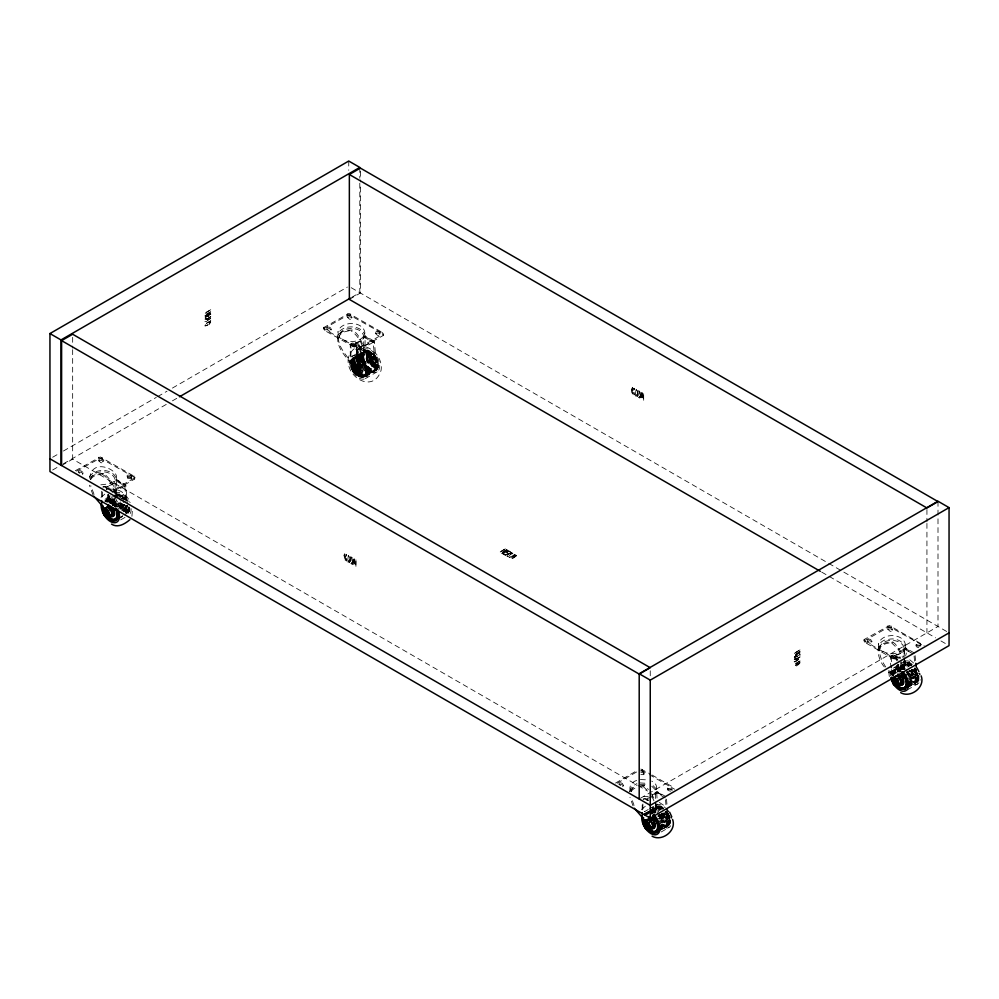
<?xml version="1.0" encoding="UTF-8"?>
<svg xmlns="http://www.w3.org/2000/svg" width="999" height="999" viewBox="0 0 999 999"><rect width="100%" height="100%" fill="white"/><g stroke="black" fill="none" stroke-linecap="round" stroke-linejoin="round"><path stroke-width="0.75" stroke-dasharray="5 3.75" d="M641.37 394.892L641.37 392.907L640.459 398.501L640.259 391.733L640.409 397.802L641.52 392.47L641.37 399.026M352.659 561.85L352.672 563.923L353.521 558.453L353.771 565.247L353.634 559.028L352.51 564.51L352.659 557.954M109.49 498.501C107.88 497.527 110.34 501.211 109.778 497.727L108.017 496.865L107.767 497.689L108.779 497.877L107.767 497.689M358.092 354.97C356.356 354.408 359.228 357.492 358.379 354.208L356.331 353.509L357.093 354.57L356.468 355.594L357.767 355.369L357.417 354.682M898.625 667.057L896.865 665.584C901.647 667.357 896.578 668.831 898.251 666.595M361.8 370.304L360.177 349.338L361.263 347.839L373.314 340.946L374.438 341.97L376.161 362.013A6.006 3.459 60 0 1 373.539 365.035A6.006 3.459 60 0 1 368.918 361.301C363.024 351.161 363.436 337.1 352.347 330.02L347.652 330.194A13.524 7.805 0 0 0 337.962 335.789C335.689 349.675 349.213 358.554 354.558 369.593A6.006 3.459 60 0 0 359.178 373.326A6.006 3.459 60 0 0 361.788 370.304L362.799 369.73L361.139 349.338L373.151 342.295L375.162 362.587A6.006 3.459 60 0 1 372.54 365.609A6.006 3.459 60 0 1 367.919 361.875L363.673 354.083L363.711 336.114C361.7 327.485 349.263 327.048 342.694 330.532C329.645 342.083 351.198 358.741 355.557 369.018A6.006 3.459 60 0 0 360.177 372.752A6.006 3.459 60 0 0 362.799 369.73M355.294 372.028L353.521 370.429L353.109 368.194L353.896 367.307L355.669 367.969L356.056 366.608M128.471 513.236L129.92 508.179M366.308 375.037C358.291 383.516 345.804 364.485 353.271 357.617L364.935 350.886C373.276 348.976 379.57 359.977 378.284 367.382M350.949 362.212L369.942 351.111M378.509 365.946L359.528 376.91M659.889 828.858L670.254 822.864L670.379 819.355L658.716 826.086M670.479 820.966L658.816 827.584M912.349 664.347L911.787 663.948L891.495 675.599L891.732 672.714L909.127 662.674M907.542 687.437L917.906 681.455L918.98 675.824L907.317 682.554M116.483 494.817L116.483 480.094C114.922 468.231 94.805 467.457 89.435 476.973M657.017 798.064L656.505 789.173L652.459 784.964M360.689 364.011C358.404 361.413 360.452 366.408 359.815 364.223M344.156 555.681L344.83 553.933L345.179 559.765L343.993 555.506L344.618 553.359L345.342 553.721L345.342 560.377L343.981 556.231M108.779 498.014L107.867 499.125L109.166 498.888L108.816 498.201M356.368 354.17L357.38 354.345L356.418 354.857M353.196 367.607L352.172 369.081A2.123 1.224 60 0 1 354.208 369.006A2.123 1.224 60 0 1 354.995 371.953C349.363 370.741 358.017 374.338 355.082 369.53C353.334 366.183 350.574 370.055 353.309 371.803M356.431 369.393L356.531 371.066L355.182 370.254M355.332 369.393L357.055 370.766L356.868 369.143M357.068 369.018C356.893 374.213 356.281 370.517 355.731 367.657C359.203 376.76 358.329 362.987 352.822 367.832M357.642 365.147L358.191 370.342M358.329 369.393L357.592 370.055L356.181 368.344A2.26 1.299 60 0 1 356.618 366.046C365.047 370.567 352.397 372.14 357.155 365.334M355.057 366.533L357.58 365.484A2.26 1.299 60 0 1 359.94 367.532A2.26 1.299 60 0 1 359.016 369.555C353.072 359.64 367.095 369.942 356.456 371.753M354.245 368.381L355.419 366.333L358.591 369.093L358.204 370.641L356.543 371.603L355.357 371.503L355.394 370.392M356.006 370.741C353.646 372.49 353.883 363.886 354.071 369.343M355.656 372.115L356.88 370.242L354.121 367.482M357.667 370.641L357.305 369.992M358.653 369.93L357.742 369.742M357.679 370.941L358.179 369.493M357.38 369.855L357.605 369.992A2.26 1.299 60 0 0 358.941 369.742L358.966 368.519M355.107 366.608C353.196 369.305 358.691 373.439 359.041 368.993M358.079 366.296L359.415 368.768L358.454 369.33M357.342 369.006L359.178 370.08L359.465 368.743M359.815 368.931L359.415 367.033L357.055 365.484M359.902 368.494L359.677 369.255M359.128 372.902L356.88 374.2L354.021 372.789L351.461 367.457L355.519 363.574L359.128 365.671L360.939 370.329L359.128 372.902L356.693 371.253L356.056 368.344L354.058 367.52M356.793 371.153L356.069 370.192M358.816 369.98L358.641 368.256M358.903 367.482C353.521 362.512 358.454 373.201 355.194 371.928M357.33 370.841L355.956 368.868M358.616 370.504L359.59 369.056M360.377 367.982C361.401 369.855 356.581 370.542 359.74 369.218M358.816 364.772C353.221 373.489 368.057 367.27 357.093 365.359L360.639 364.697M129.907 509.54L124.725 512.475M338.948 337.949L339.335 336.001A12.125 7.005 0 0 1 348.027 330.994L352.347 330.02M363.673 354.083C363.349 344.98 358.554 335.976 351.061 330.769M667.707 812.986L668.106 817.619L667.095 818.193A6.006 3.459 60 0 1 664.485 821.215A6.006 3.459 60 0 1 659.852 817.482L655.619 809.689L655.207 805.269M885.763 667.007C882.192 661.563 878.521 654.795 879.882 648.076A12.125 7.005 0 0 1 888.573 643.069L892.894 642.107L895.341 644.055L901.56 652.372L903.77 657.242M891.495 674.15L910.476 663.186L911.787 663.948M916.308 669.467L916.707 674.088L915.696 674.662A6.006 3.459 60 0 1 913.086 677.684A6.006 3.459 60 0 1 908.453 673.95L904.22 666.158L904.245 648.201C901.822 637.337 878.958 637.674 879.482 650.024M919.043 678.084L907.392 684.765M114.098 498.189L114.311 502.322L115.984 506.805M358.166 366.97L357.093 366.221L357.667 365.197M357.317 365.759L357.417 368.181L359.615 369.83M359.69 363.261L360.439 364.872M359.428 365.184L358.791 364.073L360.139 365.022L359.053 364.111L359.715 363.311L358.916 363.798M352.747 368.281L352.647 369.43M354.495 371.104L353.346 368.406L353.808 367.357M355.357 367.869L354.857 367.532C357.367 364.31 358.004 375.312 358.653 368.981M357.08 370.991L355.681 369.18L355.544 366.358M354.146 367.62L356.443 368.119L355.344 366.783M355.969 366.109L355.519 367.545M357.205 366.183L356.543 367.182M358.142 366.271L357.093 365.771L356.98 366.933L358.728 369.468M357.367 366.084L357.954 364.885M90.347 479.532C92.72 469.105 112.65 469.343 115.11 479.645L115.085 494.493M352.297 369.405L352.597 368.606M354.895 372.015C350.637 371.403 354.021 364.86 356.818 367.757L357.405 368.968M352.784 369.118L353.022 368.356M353.521 368.931L353.696 367.42L355.382 366.446M353.571 369.767C353.758 365.821 355.856 367.644 355.519 370.816L356.693 371.253L355.319 371.141M354.046 368.906L354.707 367.62M357.854 366.196L355.519 366.271L354.358 368.144M357.155 370.954L354.882 368.331L355.269 366.521L356.905 367.245L353.259 364.872M355.319 367.657L356.106 365.934M356.231 367.245L354.82 367.083M356.094 371.328L357.28 370.392L356.318 366.695L358.241 369.842L357.692 369.518M629.457 791.608L631.53 786.737L636.875 783.628M630.881 791.608L632.604 787.687L637.137 785.039M353.421 368.756L353.708 367.869M354.995 367.857L356.168 367.17M903.396 665.983L903.233 669.617L911.051 665.097M358.691 365.184L357.417 366.059L358.666 369.593L357.505 366.658L354.97 367.145L356.156 366.795M365.085 354.233L365.085 336.576C363.723 323.264 336.888 323.676 337.512 337.849M884.34 666.932C877.372 659.115 873.388 640.322 888.498 639.385C898.601 636.813 909.427 645.167 905.618 656.006M126.024 499.95L124.838 486.076L115.06 480.269L114.71 481.768A12.125 7.005 0 0 1 106.019 486.788L102.897 487.025M127.422 503.996L125.749 485.102L116.421 479.408L115.822 480.769A13.249 7.655 0 0 1 106.331 486.251L102.66 487M356.955 351.835C355.956 354.108 359.877 353.309 357.043 351.386C354.707 351.211 357.817 355.232 358.291 353.196C356.88 348.913 356.306 353.209 357.817 352.822M373.314 342.32L363.661 336.738L363.311 338.236A12.125 7.005 0 0 1 354.62 343.256L350.949 343.843L350.949 360.527M373.938 341.034L365.022 335.876L364.423 337.237A13.249 7.655 0 0 1 354.932 342.719L352.085 342.994L350.274 344.605L350.274 361.713M665.247 797.926L655.594 792.344L655.257 793.855A12.125 7.005 0 0 1 652.085 797.04M665.883 796.64L656.967 791.483L656.368 792.844A13.249 7.655 0 0 1 646.865 798.326L643.044 799.138L646.565 798.863A12.125 7.005 0 0 0 649.537 798.164M878.059 649.924L878.496 647.864A13.524 7.805 0 0 1 888.186 642.27L892.894 642.107M912.649 653.696L904.195 648.826L903.858 650.324A12.125 7.005 0 0 1 895.166 655.332L891.508 655.819L891.483 668.056M914.485 653.109L905.569 647.964L904.969 649.325A13.249 7.655 0 0 1 895.466 654.807C887.936 653.583 891.12 663.361 890.821 667.582M356.343 371.066L355.544 368.631L356.768 370.067M131.918 516.308L132.442 509.69M378.346 367.132C371.753 378.446 356.78 357.917 364.935 350.886M670.292 822.751L667.682 826.235M891.67 672.964L892.719 670.641M903.333 666.233L904.719 663.536M352.697 366.508L353.708 365.659L352.734 366.271M129.545 511.388L126.96 512.887M129.683 510.914L125.824 513.036M670.092 823.463L659.715 829.457M918.83 679.457L907.192 686.076M359.053 369.418L359.078 369.368A2.26 1.299 60 0 0 356.993 366.059C356.381 367.22 359.565 370.879 360.851 368.818M351.323 360.164L368.107 350.474M351.498 359.715L367.632 350.399M377.934 368.419L361.838 377.622M655.094 808.591L656.867 806.493L659.577 806.006M669.917 823.913L659.502 830.007M892.032 671.803L908.054 662.462L910.476 663.186M898.838 667.994L898.026 667.195L897.002 667.669L897.239 666.758L897.002 667.669M918.518 680.381L908.103 686.475M360.764 368.793L359.84 366.009M358.629 369.867L358.541 368.768M897.889 665.421L898.401 664.285L897.864 664.772M355.357 371.753L355.02 370.804M354.845 372.053L355.981 371.141M357.779 369.48L356.805 370.666M357.093 370.504L358.092 370.704L358.516 369.68M358.978 367.282L358.591 366.87C360.189 370.567 359.165 369.143 357.642 366.546M358.029 370.741L357.33 367.457L357.792 368.606M359.752 369.742L360.077 367.32L357.954 365.272M108.454 498.239L107.817 498.376M366.221 375.249C368.743 367.657 361.9 355.756 353.271 357.617M655.169 808.441L654.632 813.149L662.449 808.628M131.194 478.783L127.385 478.171L127.285 475.362M127.298 475.362C128.684 474.475 132.68 475.749 131.219 477.597M131.656 477.023L131.219 478.771M375.449 332.405C378.284 328.646 383.266 336.438 377.61 335.414C372.003 330.294 377.759 336.089 380.257 333.491M375.449 333.579L378.084 332.842L380.257 334.677M670.791 791.121C662.399 790.409 672.752 783.316 672.052 790.596M667.382 789.185L670.029 788.448L672.19 790.284M918.78 647.589C912.524 646.965 918.755 640.359 920.791 645.579M915.983 645.654L917.394 644.817L920.254 645.691M357.242 365.896L359.066 365.959L360.402 368.594M360.676 364.747L360.651 364.011M78.222 471.953C78.971 468.344 86.214 473.489 80.981 473.538M83.017 472.727L82.555 474.463M98.789 459.715C101.686 455.981 106.581 463.811 100.924 462.737C95.367 457.592 101.049 463.411 103.584 460.839M98.789 460.889L101.448 460.177L103.584 462.013M106.456 489.685C104.358 484.54 114.423 487.887 110.177 490.834M106.269 488.973L108.928 488.261L111.076 490.097M111.076 488.923L108.404 489.635M75.287 470.729L100.3 456.955L134.84 476.623L134.578 477.909L111.139 491.433M135.027 477.335L134.578 479.083L112.437 491.858M323.426 327.772L348.901 313.424L383.441 333.104L383.179 335.552L358.154 349.338L324.4 330.332L323.426 327.772L324.4 329.158L358.154 348.164L383.628 333.816M323.426 328.946L348.901 314.598L382.654 333.604L383.628 334.99M326.81 328.072C329.707 324.325 334.603 332.155 328.946 331.081C323.389 325.949 329.071 331.755 331.618 329.195M326.81 329.245L329.47 328.534L331.618 330.369M347.39 316.183C350.287 312.45 355.182 320.279 349.525 319.205C343.968 314.061 349.65 319.88 352.185 317.307M347.39 317.37L350.05 316.646L352.185 318.494M354.87 344.268C357.767 340.534 362.674 348.364 357.005 347.29C351.448 342.145 357.142 347.964 359.677 345.392M354.87 345.442L357.53 344.73L359.677 346.566M618.943 784.39C618.119 780.681 626.698 784.502 622.127 785.626M623.551 784.802L622.664 786.712M640.759 770.966C644.605 770.241 644.929 775.311 640.859 773.438M644.13 772.914L643.681 774.662L640.859 774.625M863.973 639.847L864.947 641.233L896.902 659.69L896.902 660.863L864.947 642.407L863.985 641.37L864.123 639.535L889.447 625.499L924.162 645.541M863.973 641.021L889.447 626.673L923.201 645.679L923.201 644.505M867.344 640.147C870.241 636.413 875.149 644.243 869.492 643.169C863.935 638.024 869.617 643.831 872.152 641.271M867.344 641.321L870.017 640.609L872.152 642.444M887.924 628.271C890.821 624.525 895.728 632.355 890.072 631.281C884.515 626.148 890.196 631.955 892.731 629.395M887.924 629.445L890.596 628.733L892.731 630.569M897.552 659.365C891.058 657.017 900.973 652.759 900.211 658.653M895.416 657.529L897.439 656.705L900.024 657.929M352.684 368.306L354.982 366.983L356.655 369.043M355.519 363.574L351.461 367.457M357.267 365.359L356.443 365.846M356.88 374.2L360.939 370.329M355.207 366.558L354.345 367.045M354.096 367.982C359.215 368.356 354.096 376.136 352.709 369.405M355.394 367.232L357.18 365.871M357.405 366.97L356.418 366.383L353.946 367.182M356.855 366.133L355.819 366.658L356.006 368.219M354.183 367.682L353.971 368.943M355.756 366.77L356.144 369.555M356.293 366.458L356.106 367.432M108.254 494.43C107.442 494.18 108.729 497.939 108.804 495.791M108.966 496.478C111.001 496.103 106.781 497.34 108.654 495.342M123.064 498.189L123.376 497.602L125.412 498.513L127.66 500.836A4.433 2.56 60 0 0 123.202 498.289M371.978 354.071L368.381 357.679L370.192 362.337L373.801 364.435L375.599 363.399L377.41 360.826L374.8 355.494L371.978 354.071L368.381 357.679M669.043 815.084L668.668 817.582L665.746 820.042L662.125 817.944L660.776 814.447M354.77 372.19L352.972 371.391M100.999 497.39L107.155 492.157M641.545 809.465L647.689 804.245M355.269 367.932L356.618 369.88M120.23 502.372L121.591 505.869L125.2 507.954L127.01 505.382M354.508 364.56L352.684 366.071M373.801 364.435L377.41 360.826M665.746 820.042L669.355 816.433M914.347 676.51L917.956 672.901L914.347 676.51L910.726 674.425L909.377 670.928M892.582 670.816L896.515 669.205M917.969 681.368L914.734 683.016L910.364 681.455M125.2 507.954L127.66 506.131M109.128 497.215L109.628 495.791M352.172 358.566L366.446 350.387M352.397 358.316L365.884 350.499M377.073 369.705L363.673 377.497M377.297 369.455L363.174 377.61M669.23 825.062L658.94 830.968M892.944 670.391L906.505 662.562L904.52 663.748M897.589 665.584L898.775 665.421L898.775 664.347M112.013 491.983L125.337 484.552M353.371 365.984L352.435 366.608M353.421 365.509L354.62 364.435M357.055 370.766L358.166 370.13L357.043 369.63M357.292 370.716L358.142 370.317M358.541 370.379L356.293 371.853L357.405 371.203M360.676 369.205L359.553 369.867M355.482 366.396L356.281 365.834M352.535 368.631L355.045 367.108M355.232 367.07L356.094 366.496M109.216 496.353L108.404 495.329M357.53 352.997L356.705 351.973M376.635 370.117L364.123 377.347M668.643 825.661L661.201 829.982M360.139 365.022L359.428 363.511M353.409 365.497L354.433 364.697M209.365 324.013L210.302 322.39M615.521 783.066L636.65 770.778M352.697 366.396L353.309 366.034M209.078 324.425L210.752 321.953L204.995 325.274L205.032 326.024L208.953 324.313L208.529 324.787M898.551 668.169L898.638 666.445M917.132 682.217L909.802 686.45M108.142 494.667L107.755 496.228L109.241 497.152M355.906 366.933L355.282 367.045M796.615 655.631L794.817 656.693L799.999 652.397L794.23 655.731L799.537 652.834L794.23 657.18L799.999 653.858M52.647 457.242L58.029 454.133M63.412 451.024L156.281 397.402M157.63 396.628L167.045 391.183M172.427 388.074L347.402 287.063M52.647 470.005L58.029 466.895M63.412 463.786L167.333 403.783M172.427 400.849L179.158 396.965M351.735 297.327L359.802 292.67L359.802 179.795M61.601 465.522L72.665 459.14L636.75 784.814M349.35 299.388L360.402 293.007L360.402 183.529M76.586 471.153L100.3 458.129L134.053 477.135L135.027 478.521M90.734 479.532A12.125 7.005 0 0 1 99.425 474.513L103.746 473.551C110.19 478.384 114.223 485.889 116.034 493.618M337.674 338.499L338.961 337.749M356.805 350.075L357.505 350.899L356.081 349.725L356.331 348.901L358.104 349.762L357.917 351.548L357.455 350.087M356.081 349.725L357.093 349.912M356.044 349.063L358.104 349.762M112.775 492.607L124.838 486.076M357.53 351.361L358.204 351.373M110.302 495.941L103.821 499.687A12.962 7.48 60 0 1 116.783 507.155A10.427 6.019 60 0 1 114.773 498.164M352.422 356.156L364.086 349.425M107.73 497.04L109.778 497.727M356.331 353.509L358.379 354.208M104.67 501.148L112.437 496.653M105.145 501.023L112.1 497.015M113.386 496.266L117.358 494.006M106.094 500.686L112.612 496.915M113.911 496.166L119.031 493.931M105.794 501.136L112.275 497.39M351.798 359.103L366.945 350.349M105.532 501.635L112.437 497.652M106.606 501.448L113.024 497.739M114.311 496.99C119.093 490.646 125.012 496.391 127.597 500.911M105.694 500.736C109.803 501.286 107.805 498.276 109.341 501.823L111.551 502.534L114.785 505.881M356.568 357.23C359.84 356.243 354.633 356.705 357.942 358.304L358.629 358.017L358.678 358.866L356.88 357.467L356.631 358.179L358.391 359.041L356.855 357.055M106.443 502.047L113.624 497.889M114.922 497.14L120.155 494.168M351.149 360.764L368.581 350.587M108.029 501.71L108.279 500.998L109.628 501.66M109.99 500.874C107.155 500.187 110.627 502.01 109.927 500.012L108.167 499.15L109.54 500.349M358.591 357.355C355.756 356.655 359.228 358.491 358.529 356.493L356.768 355.632L358.142 356.818M107.617 501.935L114.236 498.101M115.534 497.352L120.717 494.368M351.036 361.401L369.318 350.836M108.841 501.86L114.86 498.376M358.766 360.139C355.981 360.539 361.301 359.478 356.655 358.591C359.677 360.314 355.169 358.866 358.117 361.089L358.803 360.801L358.866 361.663L356.768 360.427L358.404 360.926M110.102 501.823L115.484 498.713M116.783 497.964L121.965 494.967M350.936 362.774L370.567 351.436M356.718 359.54L358.329 359.615M109.79 502.572L114.81 499.85M119.992 496.853L122.59 495.354M350.961 363.586L371.241 351.86M109.815 502.972L110.165 503.671M110.202 503.321L116.733 499.537M118.032 498.788L123.214 495.804M351.036 364.273L371.815 352.272M356.818 361.176L358.978 363.374L357.255 363.311L356.818 361.176L358.678 363.549L356.93 362.799M111.626 503.346L117.345 500.037M351.161 365.06L372.427 352.772M356.868 361.838L357.105 361.001M111.801 504.145L117.944 500.574M119.243 499.837L124.425 496.84M351.323 365.846L373.027 353.309M121.591 498.638L123.376 497.602M357.455 361.925L357.58 362.887L358.928 362.662M112.013 504.945L118.531 501.173M351.561 366.72L373.614 353.896M112.275 505.756L119.106 501.798M120.392 501.048L125.587 498.064M351.81 367.457L374.188 354.533M359.053 364.111L360.052 364.623M114.46 505.457L120.941 501.723M122.24 500.974L126.124 498.726M352.11 368.269L374.837 355.344M357.43 365.559L355.819 366.196L357.43 366.446M369.68 358.466L370.679 357.892M353.221 368.156L354.245 371.253M359.053 364.735L360.139 364.123M359.802 364.997L359.815 364.335M114.897 506.043L121.466 502.422M375.249 355.894L352.46 369.068L353.509 371.953M355.706 366.533L356.88 366.97L359.128 365.671M370.192 355.107L373.801 357.192L375.599 356.156M115.06 506.281L115.472 506.893L121.953 503.146M123.252 502.41L127.135 500.162M352.847 369.855L375.786 356.693M115.085 497.602L119.318 505.407L120.317 504.82A6.006 3.459 60 0 0 124.413 508.466A6.006 3.459 60 0 0 127.41 506.718M354.558 369.593L355.557 369.018M367.919 361.875L368.918 361.301M117.233 506.905L122.415 503.908M376.198 357.392L353.271 370.629L353.808 371.503M118.956 506.93L122.84 504.682M353.733 371.391L376.623 358.166M121.591 505.869L123.376 504.832L124.525 505.294M353.259 372.115L355.519 370.816M370.192 362.337L371.978 361.301L375.599 363.399M118.044 508.466L124.525 504.732M354.22 372.127L377.01 358.953M123.464 505.819L124.475 505.244M353.184 369.268L354.37 371.141L355.869 371.553M372.065 362.287L373.077 361.713M119.63 508.479L124.875 505.531M354.745 372.827L377.385 359.827M119.992 509.328L126.473 505.581M355.294 373.489L377.672 360.564M127.56 505.544L126.561 506.118A6.006 3.459 60 0 1 123.938 509.14A6.006 3.459 60 0 1 119.318 505.407M375.162 362.587L376.161 362.013M121.553 509.39L126.736 506.393M355.856 374.126L377.934 361.363M121.766 510.189L126.948 507.192M356.543 374.8L378.146 362.175M125.312 508.866L126.324 508.291M360.552 373.052L361.551 372.477M373.913 365.334L374.925 364.76M121.94 510.988L128.421 507.242M357.043 375.249L378.321 362.962M123.352 511.013L129.895 507.879M357.654 375.749L378.434 363.748M123.426 511.775L129.907 508.029M358.279 376.198L378.509 364.51M124.75 511.763L129.932 508.766M358.903 376.586L378.534 365.247M129.833 510.152L124.65 513.149A9.578 5.532 60 0 0 128.309 507.005M360.152 377.185L378.434 366.621M378.321 367.257L360.889 377.435M361.376 377.547L378.146 367.857M118.968 517.932L122.852 515.684M124.151 514.935L129.333 511.938M118.706 518.431L122.59 516.183M362.525 377.672L377.672 368.918M118.394 518.893L122.278 516.645M120.679 519.88L125.862 516.895M365.384 378.596L377.048 371.865M617.12 783.241L636.65 771.965M639.972 786.6L644.293 785.626L648.401 789.497M878.208 650.574L879.507 649.825M640.421 798.276L937.999 626.485L937.999 501.236M648.251 809.515L644.355 811.762A12.962 7.48 60 0 1 648.014 811.288M649.55 808.765L653.433 806.518M894.255 667.482L904.619 661.5M896.915 666.246L897.926 666.483L896.952 666.932M644.392 813.86L657.904 806.081M644.043 814.26L647.939 812.012M649.225 811.263L658.241 806.018M892.644 670.729L908.178 662.474M643.743 814.709L647.627 812.462M648.925 811.712L658.89 805.956M892.344 671.178L907.492 662.437M644.78 814.472L659.452 805.993M644.555 815.022L648.451 812.774M649.675 812.062L660.039 806.081L663.748 807.879M891.87 672.24L908.64 662.549M644.392 815.621L648.276 813.373M648.975 812.961L660.701 806.243M649.6 813.174L661.263 806.443M891.57 673.476L909.864 662.911M897.789 669.405L899.125 669.43L899.075 668.568L897.302 667.707L898.688 668.893L897.364 668.656L898.938 671.116L899.175 670.092L898.076 669.23L899.125 669.43M898.576 671.852L897.227 671.203L897.489 670.491L898.863 671.69L897.252 671.615L899.25 671.365L897.139 669.717L899.175 670.092M650.212 813.448L661.875 806.717M650.836 813.785L662.499 807.042M891.47 674.862L911.1 663.523M651.46 814.173L663.124 807.429M891.57 676.36L894.167 674.862M657.567 816.046L665.371 811.55M906.168 672.514L910.089 670.267M662.612 813.498L661.613 814.073A2.26 1.299 60 0 0 662.362 817.494A2.26 1.299 60 0 0 664.385 816.62A2.26 1.299 60 0 0 661.925 813.948M658.116 816.745L667.195 811.5M906.717 673.214L915.796 667.981M667.544 811.762L665.746 812.799L667.557 817.469M916.145 668.244L914.347 669.28L916.158 673.938M659.902 816.732L666.383 812.986M904.619 675.436L914.984 669.455M659.852 817.482L660.863 816.907A6.006 3.459 60 0 0 665.484 820.641A6.006 3.459 60 0 0 668.094 817.619M908.453 673.95L909.465 673.376A6.006 3.459 60 0 0 914.085 677.11A6.006 3.459 60 0 0 916.695 674.088M656.48 819.729L668.144 812.999M905.082 676.198L916.745 669.467M659.49 819.005L668.568 813.773M908.091 675.474L917.169 670.242M662.125 817.944L663.923 816.907L667.544 819.005M910.726 674.425L912.524 673.388L916.145 675.474M661.176 819.055L667.657 815.309M908.478 676.273L916.258 671.778M664.01 817.894L665.009 817.319M912.611 674.362L913.61 673.788M657.642 822.09L669.305 815.359M908.765 677.035L916.607 672.577M657.941 822.901L669.605 816.171M906.543 679.37L916.907 673.388M660.801 822.214L669.867 816.97M909.402 678.683L918.468 673.451M658.428 824.512L668.793 818.531M907.03 680.981L917.394 674.999M665.858 820.941L666.857 820.366M914.46 677.422L915.459 676.835M662.474 823.064L668.955 819.317M909.789 680.282L917.557 675.786M658.791 826.847L670.454 820.117M907.392 683.316L919.055 676.585M907.417 684.053L919.08 677.322M658.791 828.296L670.454 821.553M658.716 828.97L670.379 822.227M907.317 685.439L918.98 678.708M908.316 685.926L918.693 679.944M659.24 830.506L669.605 824.525M907.841 686.987L918.206 680.993M662.012 829.395L668.955 825.386M907.192 687.836L917.557 681.855M661.213 831.967L668.993 827.472M907.229 689.934L917.594 683.94M207.892 324.975L205.806 325.861L205.432 325.199M651.673 795.216C658.378 793.056 658.378 783.278 651.673 781.131M116.334 494.418L117.695 493.943M127.298 476.535L130.095 476.56L131.656 478.209M131.194 477.597L128.396 477.572L126.848 475.936M920.341 646.153L917.544 646.128L915.983 644.48M671.74 789.685L668.943 789.66L667.382 788.011M109.865 490.771C118.444 486.226 127.035 495.092 130.295 502.41M78.659 472.215L81.481 472.252L83.017 473.901M619.205 784.29L622.027 784.327L623.551 785.976M647.265 800.486L648.239 800.224M636.688 780.444C631.88 781.593 627.709 787.399 631.056 791.945M645.766 812.961L648.139 812.761M667.782 826.198L664.972 826.423L661.837 825.024M356.955 355.519L358.104 356.019L358.092 354.37M108.354 499.05L109.503 499.55L109.49 497.902M107.842 494.842L108.654 495.029M355.819 366.658L357.879 365.796M354.083 367.657L354.907 367.257M352.772 367.857L353.683 367.732M355.706 371.553L356.493 371.178M357.954 370.329L356.88 370.229M906.218 662.637L907.042 662.462M648.264 796.428L640.384 796.79M899.325 658.204L896.94 658.004L895.416 656.343M648.239 799.05L646.965 799.562L647.002 800.586M640.384 779.557L648.264 779.919M639.897 782.916L648.476 783.441M640.097 784.34L646.253 784.365M639.585 785.801L644.293 785.626M640.759 772.152L643.156 772.714L644.13 774.1M897.926 665.084L897.951 664.335M356.144 366.546L356.993 366.695M355.294 367.295L354.62 369.168L356.281 370.966L355.582 371.378L356.581 371.578M353.983 367.794L355.232 368.219M353.559 368.044L355.694 371.303M100.824 484.815C140.959 481.843 92.095 450.112 89.723 478.334M354.033 367.232L355.045 367.432M353.171 367.732L355.794 369.905L354.87 368.156M103.746 473.551L99.051 473.713A13.524 7.805 0 0 0 90.709 477.397M118.794 493.893L119.593 494.018M896.278 669.18L900.186 670.729M659.34 805.981L660.039 806.081M358.741 370.329L358.017 369.58M358.316 370.579L357.617 370.529M357.018 371.328L356.069 371.091L356.481 370.229M356.144 371.828L355.207 371.591M358.728 369.805L357.804 370.092M357.867 370.304L357.342 369.73L358.691 371.628M354.932 371.753L356.006 371.915M354.083 370.754L355.569 371.628M640.846 769.03L650.624 774.2M640.846 770.204L647.964 773.838M108.317 500.849L110.077 502.397M898.064 660.139L896.902 659.69M620.891 785.514L619.268 784.739M355.681 367.682L355.694 367.058L356.918 367.844M358.703 365.184L359.465 365.609M356.506 366.983L356.556 368.681L358.017 369.967M355.669 367.07L357.242 368.281L357.217 369.53M353.933 368.069L355.956 370.766M353.971 368.444L353.683 369.568L355.269 371.553M358.391 365.022L359.902 365.971M353.334 371.815L354.083 372.24M359.628 369.43L357.242 366.358M353.733 369.53L355.582 371.853M357.58 370.217L356.718 370.329M79.733 473.251L78.721 472.664M107.792 489.448L106.269 487.799M891.595 642.844L897.976 648.913L902.547 657.317M102.46 474.3C108.854 478.621 112.937 485.764 114.66 493.194M642.994 786.375L648.376 791.308M659.315 802.384L664.884 806.106M357.854 356.993L356.481 355.794L358.291 357.517M356.88 357.467L358.229 358.129M356.593 357.642L357.942 358.304M358.716 359.278L356.98 358.953M356.693 359.128L358.042 359.777M356.768 360.427L358.117 361.089M358.866 361.663L357.068 360.264M898.925 666.283L897.164 665.421L897.202 666.071M898.775 670.204L897.427 669.555L899.225 670.953M897.189 670.666L898.963 671.528M109.253 500.511L107.88 499.325L109.69 501.048M107.992 501.173L109.341 501.823M637.399 394.056L637.999 394.393L637.712 390.734L637.175 396.615L637.587 390.197L638.386 397.302L637.362 394.518M351.211 287.7L827.647 562.774M828.683 563.374L949.05 632.866M821.678 572.09L935.564 637.837M940.958 640.958L946.353 644.068M364.635 336.288L374.438 341.97M905.169 648.363L911.113 651.798M363.611 336.875L373.439 342.545M904.145 648.95L910.901 652.846M352.672 342.882L361.263 347.839M893.218 654.957L899.35 658.503M351.648 343.469L361.376 349.076M892.194 655.544L898.263 659.053M350.949 343.843L361.076 349.687M891.483 655.918L897.814 659.577M350.274 344.605L360.065 350.262M890.821 656.693L898.163 660.926M359.053 363.836L359.977 364.31M509.04 551.46L510.427 551.735L509.34 551.111L503.571 554.433L505.132 554.807L504.183 554.27M507.03 552.622L507.729 553.034L506.58 552.884M651.96 774.962L674.6 788.036M649.3 774.6L674.6 789.21M116.034 479.807L124.351 484.615M656.568 791.895L662.512 795.329M116.483 480.094L125.837 485.502M657.017 792.182L663.698 796.041M638.099 785.601L647.552 791.046M104.071 486.413L112.662 491.371M644.617 798.488L648.301 800.611M909.789 659.765L915.209 664.397M358.229 365.984L359.965 368.843L358.616 369.106M357.804 366.233L358.641 366.845M353.908 368.481L354.757 369.093M358.454 365.459L359.802 366.808M354.995 367.457L355.644 368.431M651.76 786.213L655.082 789.497L655.619 791.52L655.619 809.689M357.217 367.669L358.017 368.619M898.476 670.379L897.102 669.305L898.401 669.068L897.015 667.869L898.838 669.592M357.53 357.155L358.629 358.017M357.717 359.952L358.803 360.801M354.345 368.943L355.432 370.254M354.832 371.803L353.883 371.004M108.928 500.686L110.027 501.535M108.254 500.586L109.74 501.71M357.142 370.467L355.981 368.381L356.943 370.592M355.632 369.855L356.693 370.729L356.318 370.055M888.76 670.429L892.806 675.037M888.398 671.865L890.821 673.801L890.821 669.13M356.955 370.192L356.181 369.543M126.998 506.93L125.412 505.744A4.433 2.56 60 0 0 127.635 505.969M357.842 368.668L357.842 368.718A2.26 1.299 60 0 1 357.317 365.609M357.442 366.72L357.779 367.345L357.217 366.795M356.93 366.958L358.154 369.268M354.745 368.506L356.243 370.367M355.919 367.545L357.142 369.58L355.944 368.256L356.318 368.818M358.691 368.843L357.917 367.12L358.716 368.668M356.968 369.955L355.607 368.007M357.704 369.243L356.718 367.37M354.545 369.068L354.433 368.406L355.719 370.679M357.417 367.545L358.191 368.968M358.154 367.12L358.916 368.556M356.281 367.62L356.93 369.106L356.131 367.694M355.744 369.93L354.957 368.107L355.944 370.267M651.51 793.643L655.169 800.773M354.383 370.716L353.683 369.118M353.509 371.216L352.872 370.03M355.294 370.192L354.657 368.993L355.194 370.105M354.245 370.791L353.409 368.369M354.408 369.917L354.17 369.28M353.034 371.353L352.272 369.655M353.708 366.146L355.057 367.807M370.179 356.643L371.978 361.301M655.519 802.01L658.304 812.199M658.94 813.373L660.863 816.907M119.043 502.472L120.317 504.82M359.378 367.058L359.777 368.057M354.395 367.457L354.545 368.619M357.992 370.504L356.88 366.97M651.947 796.478L653.945 800.848M634.078 805.406L631.331 797.714M633.016 805.868L629.957 797.277M94.043 494.43L90.784 485.639M93.032 495.005L89.41 485.202M911.375 669.867L912.524 673.388M662.774 813.398L663.923 816.907M359.353 368.544L359.103 367.869L359.44 369.143M904.195 648.826L904.22 666.158M355.182 368.693L355.219 368.818M352.734 370.891L352.385 369.867M373.801 357.192L375.612 361.863M355.844 369.867L355.994 370.517M904.12 658.478L905.618 666.321L905.618 657.479M356.705 367.819L356.556 366.558M353.147 369.155L353.309 369.78M355.844 367.869L355.494 368.668M889.322 676.548L888.735 671.94M903.808 661.738L904.245 665.896M915.109 655.594L915.646 661.763M914.11 656.168L914.634 662.337M915.171 668.506L915.696 674.662M901.61 661.763L902.272 669.467M900.611 662.349L901.273 670.054M666.508 799.125L667.045 805.281M665.509 799.699L666.433 810.489M666.57 812.025L667.095 818.193M653.146 806.83L653.671 812.999M652.147 807.417L652.672 813.586M112.875 497.839L113.536 505.544M111.738 496.878L112.525 506.131M357.093 366.67L356.655 367.395M354.395 367.807L354.383 368.431M352.235 369.056L352.222 369.68M899.25 671.365L899.312 672.215M357.804 349.925L357.917 351.548M358.416 359.453L358.479 360.314M358.579 361.825L357.005 359.365M356.331 348.901L356.381 349.55M356.618 353.346L356.655 353.996M356.705 354.682L356.755 355.419M108.017 496.865L108.054 497.527M108.104 498.214L108.154 498.951M926.935 509.502L926.935 521.84M926.935 523.389L926.935 632.866M891.483 669.58L891.483 672.614M891.233 626.048L891.233 627.235M887.861 625.749L887.861 626.935M864.947 641.233L864.947 642.407M864.422 639.285L864.422 640.459M657.017 803.958L657.017 809.839M650.249 670.791L650.249 676.96M642.881 803.995L642.881 811.588M642.632 769.58L642.632 770.753M642.22 804.882L642.22 811.101M383.179 334.378L383.179 335.552M382.654 332.43L382.654 333.604M360.402 171.191L360.402 181.993M359.802 167.42L359.802 178.247M359.74 347.902L359.74 349.088M356.368 347.602L356.368 348.788M350.699 313.973L350.699 315.147M348.751 161.039L348.751 170.317M347.315 313.674L347.315 314.847M324.4 329.158L324.4 330.332M323.888 327.21L323.888 328.384M210.752 311.576L204.995 314.71M134.578 477.909L134.578 479.083M134.053 475.949L134.053 477.135M102.348 491.92L102.348 499.512M102.098 457.505L102.098 458.678M101.673 491.246L101.673 499.025M98.714 457.205L98.714 458.379M72.665 337.325L72.665 348.114M72.665 349.662L72.665 459.14M911.313 670.566A2.26 1.299 60 0 1 912.974 673.726A2.26 1.299 60 0 1 910.701 673.701A2.26 1.299 60 0 1 910.214 670.554M910.851 670.616A2.26 1.299 60 0 0 912.512 673.776A2.26 1.299 60 0 0 913.923 672.165A2.26 1.299 60 0 0 911.525 669.829A4.433 2.56 60 0 0 914.56 674.3A4.433 2.56 60 0 0 917.582 673.363M911.612 669.467A2.61 1.511 60 0 1 914.272 672.115A2.61 1.511 60 0 1 912.861 674.125A2.61 1.511 60 0 1 910.701 670.779M918.393 675.586A10.427 6.019 60 0 1 910.414 680.794M903.77 669.293A10.427 6.019 60 0 1 911.8 664.647M915.983 669.143A10.427 6.019 60 0 1 916.632 670.279M918.044 675.799A10.427 6.019 60 0 1 910.526 681.306M903.421 669.492A10.427 6.019 60 0 1 911.45 664.847M914.897 668.269A10.427 6.019 60 0 1 915.271 668.806A9.578 5.532 60 0 0 914.56 667.981M915.633 669.355A10.427 6.019 60 0 1 916.582 671.066M917.332 672.851A10.427 6.019 60 0 1 917.831 674.637M916.795 672.851A9.578 5.532 60 0 1 910.551 680.619M903.983 669.268A9.578 5.532 60 0 1 911.388 665.496M914.21 668.181A9.578 5.532 60 0 1 916.582 672.302M917.319 673.201A9.578 5.532 60 0 1 910.476 680.144M904.37 669.567A9.578 5.532 60 0 1 911.737 665.297M915.584 669.442A9.578 5.532 60 0 1 916.458 671.016M892.082 675.474A10.427 6.019 60 0 1 900.136 671.378M892.669 675.799A9.578 5.532 60 0 1 899.649 671.753M892.457 675.824A10.427 6.019 60 0 1 900.486 671.178M893.019 675.599A9.578 5.532 60 0 1 900.424 671.827M913.098 669.355A6.206 3.584 60 0 1 915.009 677.272A6.206 3.584 60 0 1 909.115 676.086M908.64 675.486A6.206 3.584 60 0 1 907.816 674.175M907.329 673.126A6.206 3.584 60 0 1 906.892 671.703M918.93 682.767A12.962 7.48 60 0 1 910.389 682.854M902.06 669.155A12.962 7.48 60 0 1 912.537 663.099M920.166 679.595A12.962 7.48 60 0 1 920.017 680.331M890.396 675.886A12.962 7.48 60 0 1 893.493 667.969M894.055 667.782A12.962 7.48 60 0 1 901.585 670.391M631.281 791.608A12.125 7.005 0 0 1 636.987 787.299M629.894 791.395A13.524 7.805 0 0 1 636.263 786.575M668.98 815.022A4.433 2.56 60 0 1 666.77 818.169A4.433 2.56 60 0 1 662.924 813.398M669.792 819.118A10.427 6.019 60 0 1 661.813 824.325M655.169 812.824A10.427 6.019 60 0 1 663.199 808.179M667.382 812.674A10.427 6.019 60 0 1 668.031 813.81M668.855 815.571A10.427 6.019 60 0 1 669.268 816.77M669.442 819.317A10.427 6.019 60 0 1 661.925 824.824M654.82 813.024A10.427 6.019 60 0 1 663.311 808.703M666.296 811.8A10.427 6.019 60 0 1 666.67 812.337M667.032 812.874A10.427 6.019 60 0 1 667.981 814.597M668.256 815.184A10.427 6.019 60 0 1 669.355 818.743M665.609 811.712A9.578 5.532 60 0 1 668.668 822.389A9.578 5.532 60 0 1 661.95 824.15M655.381 812.786A9.578 5.532 60 0 1 663.211 809.34M668.331 815.634A9.578 5.532 60 0 1 668.231 823.738A9.578 5.532 60 0 1 661.875 823.676M661.026 823.039A9.578 5.532 60 0 1 660.614 822.676M655.756 811.625A9.578 5.532 60 0 1 663.136 808.828M665.958 811.5A9.578 5.532 60 0 1 668.106 815.084M646.703 813.548A10.427 6.019 60 0 1 647.914 813.486M646.678 813.448A10.427 6.019 60 0 1 648.264 813.273M647.04 814.21A9.578 5.532 60 0 1 648.114 814.035M664.248 812.612A6.206 3.584 60 0 1 666.47 820.691A6.206 3.584 60 0 1 660.514 819.617M660.277 819.317A6.206 3.584 60 0 1 659.402 818.044M658.728 816.645A6.206 3.584 60 0 1 658.378 815.584M670.679 825.761A12.962 7.48 60 0 1 661.788 826.385M653.458 812.686A12.962 7.48 60 0 1 665.334 807.816M353.696 372.078A2.123 1.224 60 0 1 352.21 369.18M123.864 504.707A2.26 1.299 60 0 1 121.753 505.357A2.26 1.299 60 0 1 121.079 501.998M124.838 504.595A2.26 1.299 60 0 1 122.565 504.57M122.215 504.108A2.26 1.299 60 0 1 121.766 503.046M124.6 505.157A4.433 2.56 60 0 1 123.851 504.358M124.987 505.282A2.61 1.511 60 0 1 121.803 503.446M117.445 494.842A10.427 6.019 60 0 1 126.836 500.599M129.246 507.042A10.427 6.019 60 0 1 127.185 513.199A10.427 6.019 60 0 0 128.896 507.242M116.084 506.818A10.427 6.019 60 0 1 114.423 498.364M117.47 494.942A10.427 6.019 60 0 1 125.762 499.725M126.136 500.249A10.427 6.019 60 0 1 126.486 500.799M116.833 507.142A9.578 5.532 60 0 1 114.922 499.288M125.062 499.625A9.578 5.532 60 0 0 117.457 495.791A9.578 5.532 60 0 1 125.412 499.425M128.659 506.805A9.578 5.532 60 0 1 125.05 512.924M117.183 506.943A9.578 5.532 60 0 1 115.222 499.55M126.111 500.387A9.578 5.532 60 0 1 126.448 500.886M106.156 501.473A10.427 6.019 60 0 1 109.603 502.035M110.065 502.26A10.427 6.019 60 0 1 111.451 503.159M112.363 503.921A10.427 6.019 60 0 1 114.048 505.744M110.09 502.959A9.578 5.532 60 0 1 110.514 503.209M112.188 504.483A9.578 5.532 60 0 1 113.374 505.706M106.131 501.373A10.427 6.019 60 0 1 114.398 505.544M114.798 506.056A10.427 6.019 60 0 1 115.522 507.13M107.205 501.985A9.578 5.532 60 0 1 108.354 502.022M110.015 502.547A9.578 5.532 60 0 1 111.289 503.284M112.537 504.283A9.578 5.532 60 0 1 114.098 505.956M126.299 505.881A6.206 3.584 60 0 1 121.965 509.24A6.206 3.584 60 0 1 117.632 500.886M114.548 506.118A12.962 7.48 60 0 1 112.825 498.076M114.997 493.281A12.962 7.48 60 0 1 129.383 502.222M131.106 508.616A12.962 7.48 60 0 1 129.383 514.672M631.73 389.385L631.992 392.882L633.079 394.243L632.554 387.287L631.73 389.385M631.892 389.56C633.004 402.31 633.403 381.356 631.892 389.56M510.352 554.42C508.466 558.341 504.433 556.056 509.453 555.619C511.313 551.61 515.559 553.059 510.352 554.42M345.941 558.616L346.466 561.063L346.191 554.245L346.778 555.819L346.178 554.757L345.941 558.616M633.691 392.495L634.203 394.942L633.928 388.112L634.527 389.685L633.915 388.636L633.691 392.495M347.827 559.465C348.464 570.529 349.338 546.291 347.827 559.465M635.576 393.331C636.226 404.345 637.05 380.182 635.576 393.331M337.949 331.955C338.936 344.405 362.088 344.792 364.91 333.179C363.923 320.729 340.759 320.342 337.949 331.955M878.483 644.03C879.47 656.48 902.634 656.867 905.444 645.254C904.457 632.804 881.305 632.417 878.483 644.03M348.339 357.792C345.142 377.135 373.451 393.993 381.044 370.479C384.24 351.136 355.931 334.278 348.339 357.792M349.95 556.855L350.249 560.526L349.95 556.855M349.625 560.651L349.438 562.737L349.85 556.331L350.637 563.436L349.625 560.651M204.907 321.641L206.481 321.553L210.327 318.444L209.515 319.755L210.752 318.144L204.907 321.641M794.143 661.837L795.728 661.75L800.074 658.416L794.143 661.837M799.55 662.986L794.717 665.946L799.55 662.986M799.999 662.749C799.337 664.285 794.842 667.832 794.23 665.471L799.999 662.749M210.752 320.841L204.882 324.238L210.752 320.841M799.999 661.038L794.155 664.535L799.999 661.038M512.387 556.056L509.04 557.629L515.084 554.457L512.437 556.031M516.171 555.744C513.049 559.577 506.281 558.841 516.171 555.744M516.658 555.569L513.074 558.091L510.202 558.266L515.959 554.932L516.658 555.569M505.919 551.473L502.822 553.995L508.791 550.799L503.459 553.683L507.529 550.062L501.76 553.384L507.242 550.424L505.919 551.473M208.716 313.861L204.995 316.983L210.752 313.661L205.582 316.496L210.752 312.2L204.995 315.696L210.302 312.637L208.716 313.861M511.451 552.335L506.268 555.993L507.817 554.695L504.907 555.194L511.451 552.335M509.552 553.471L507.617 554.083L510.939 552.509L509.552 553.471M210.752 316.733L204.995 320.729L206.893 318.456L204.995 319.156L210.752 316.733M799.999 656.93L794.23 660.926L796.141 658.653L794.23 659.352L799.999 656.93M208.816 317.907L207.317 318.943L210.339 316.833L208.816 317.907M798.064 658.104L796.553 659.14L799.587 657.03L798.064 658.104M210.752 309.715L204.995 313.037L204.995 314.26L205.444 312.962L210.752 309.715M210.752 314.298L204.995 317.62L204.995 318.893L205.444 317.545L207.829 316.159L208.279 316.708L210.302 314.735L210.752 315.547L210.752 314.298M505.369 548.826L499.612 552.147L500.674 552.759L500.224 551.972L505.369 548.826M506.818 549.65L501.061 552.984L506.818 549.65M799.999 649.912L794.23 653.246L794.23 654.457L794.692 653.159L799.999 649.912M799.999 651.585L794.23 655.094L799.999 651.585M799.999 654.495L794.23 657.817L794.23 659.09L794.692 657.742L797.077 656.355L797.077 657.167L799.537 654.932L799.999 655.744L799.999 654.495M639.71 391.421L638.623 390.796L639.547 391.845L639.547 394.168L638.848 393.768L639.547 397.452L638.598 397.427L639.71 398.064L639.71 391.421M642.22 392.869L642.22 399.525L642.22 392.869M643.668 393.706L643.506 399.75L642.607 399.225L643.668 400.362L643.668 393.706M351.96 557.542L350.874 556.918L351.798 557.979L351.798 560.302L351.099 559.902L351.798 563.586L350.861 563.561L351.96 564.198L351.96 557.542M354.483 559.003L354.483 565.646L354.483 559.003M355.931 559.84L355.769 565.871L354.87 565.359L355.931 566.483L355.931 559.84M357.23 368.294L357.517 368.906L357.242 368.281M662.225 814.61A2.26 1.299 60 0 0 664.697 817.457A2.26 1.299 60 0 0 664.522 814.16A2.26 1.299 60 0 0 662.225 814.61M662.1 814.31A2.61 1.511 60 0 0 664.859 817.756A2.61 1.511 60 0 0 664.859 814.06A2.61 1.511 60 0 0 662.1 814.31M369.28 359.578A2.26 1.299 60 0 0 371.753 362.425A2.26 1.299 60 0 0 371.578 359.141A2.26 1.299 60 0 0 369.28 359.578M370.279 359.003A2.26 1.299 60 0 0 372.764 361.85A2.26 1.299 60 0 0 372.59 358.554A2.26 1.299 60 0 0 370.279 359.003M370.879 356.793A4.433 2.56 60 0 0 375.587 362.637A4.433 2.56 60 0 0 375.587 356.381A4.433 2.56 60 0 0 370.879 356.793M370.154 358.703A2.61 1.511 60 0 0 372.914 362.15A2.61 1.511 60 0 0 372.914 358.454A2.61 1.511 60 0 0 370.154 358.703M363.336 358.154A10.427 6.019 60 0 0 375.449 369.842A10.427 6.019 60 0 0 372.914 353.933A10.427 6.019 60 0 0 363.336 358.154M362.987 358.354A10.427 6.019 60 0 0 375.1 370.042A10.427 6.019 60 0 0 372.565 354.133A10.427 6.019 60 0 0 362.987 358.354M363.574 358.566A9.578 5.532 60 0 0 374.7 369.293A9.578 5.532 60 0 0 372.377 354.682A9.578 5.532 60 0 0 363.574 358.566M363.923 358.354A9.578 5.532 60 0 0 375.05 369.093A9.578 5.532 60 0 0 372.727 354.47A9.578 5.532 60 0 0 363.923 358.354M351.673 364.897A10.427 6.019 60 0 0 363.786 376.573A10.427 6.019 60 0 0 361.251 360.664A10.427 6.019 60 0 0 351.673 364.897M352.26 365.097A9.578 5.532 60 0 0 363.386 375.836A9.578 5.532 60 0 0 361.064 361.213A9.578 5.532 60 0 0 352.26 365.097M352.023 364.685A10.427 6.019 60 0 0 364.136 376.373A10.427 6.019 60 0 0 361.601 360.464A10.427 6.019 60 0 0 352.023 364.685M352.61 364.897A9.578 5.532 60 0 0 363.736 375.624A9.578 5.532 60 0 0 361.413 361.001A9.578 5.532 60 0 0 352.61 364.897M354.608 365.896A6.206 3.584 60 0 0 361.8 372.852A6.206 3.584 60 0 0 360.302 363.386A6.206 3.584 60 0 0 354.608 365.896M366.271 359.165A6.206 3.584 60 0 0 373.464 366.109A6.206 3.584 60 0 0 371.965 356.655A6.206 3.584 60 0 0 366.271 359.165M351.673 367.894A4.433 2.56 60 0 0 356.368 373.738A4.433 2.56 60 0 0 356.368 367.47A4.433 2.56 60 0 0 351.673 367.894M354.458 366.271A4.433 2.56 60 0 0 359.165 372.127A4.433 2.56 60 0 0 359.165 365.859A4.433 2.56 60 0 0 354.458 366.271M361.551 357.38A12.962 7.48 60 0 0 376.523 372.127A12.962 7.48 60 0 0 373.626 352.435A12.962 7.48 60 0 0 361.551 357.38M349.887 364.111A12.962 7.48 60 0 0 364.86 378.858A12.962 7.48 60 0 0 361.963 359.165A12.962 7.48 60 0 0 349.887 364.111"/><path stroke-width="1.5" d="M642.894 817.681L643.743 823.064M111.001 507.38C110.752 510.402 110.552 505.606 111.201 508.516C113.087 507.142 108.354 506.893 111.139 508.803M651.523 820.816L652.072 819.729L651.061 819.242M900.611 676.91C900.174 677.409 900.536 674.812 899.912 676.435M644.967 821.59L645.666 821.29L645.154 821.678M102.373 505.457L103.446 511.638M893.306 683.166L895.366 684.615L896.115 682.754M106.918 514.547L105.707 515.009M647.864 826.785L647.876 825.873M648.289 826.535C648.95 824.862 646.103 821.44 645.042 823.8M896.553 682.816L896.328 683.578M893.306 679.944L894.904 679.42L896.578 681.068L896.827 683.229L895.466 683.828M108.117 514.722L108.154 513.611M111.351 508.054L110.827 507.042M651.872 820.142L651.448 819.48M897.264 683.266L897.09 681.543M900.673 676.785L900.374 675.361M107.43 515.122L106.019 511.825M106.381 510.514L105.869 510.514C101.086 511.126 105.307 518.818 107.917 514.835C108.829 511.513 103.272 509.09 104.296 513.686M648.026 827.172L647.827 825.911M648.501 826.41L647.527 827.859M896.677 683.129L896.403 684.065L895.591 683.753M896.053 675.661L899.674 677.747L901.485 682.404L897.427 686.276C887.224 684.752 896.965 673.451 897.102 683.666M647.464 826.623C644.58 819.143 641.882 829.907 648.826 829.807L652.884 825.936L651.073 821.278L647.452 819.18L643.393 823.064C642.507 825.374 647.09 830.294 647.452 826.123M892.756 681.768L893.481 679.944M110.539 507.292L111.488 508.354L110.452 507.642M651.086 819.367C653.471 822.676 650.312 816.77 651.198 820.666M652.672 820.017L650.998 819.442L651.947 820.229M899.799 677.135L899.525 675.749L900.499 676.61M103.709 512.062L104.033 514.473L106.194 516.845L108.279 517.732L110.527 516.433L112.338 513.861L109.778 508.516L106.918 507.105L102.86 510.976L104.708 515.322L107.18 515.034M106.831 513.786L104.383 511.675L104.495 514.21M104.146 511.813L104.108 512.924M644.118 824.687L644.455 823.713M644.542 824.437L644.892 823.463M897.027 682.305L896.128 684.327L894.23 684.153A2.123 1.224 60 0 1 892.756 681.256L892.856 680.606M103.696 512.937L105.869 511.038L107.867 513.036M644.23 825.012L644.792 823.975M644.792 824.3L644.867 825.624M895.766 684.44L893.218 683.091L893.131 680.681M892.756 681.256A2.123 1.224 60 0 1 894.742 681.081A2.123 1.224 60 0 1 895.529 684.04L893.993 683.328L893.393 680.769M113.237 521.153C119.68 521.303 118.881 512.824 116.596 508.903M658.566 829.719L657.941 822.901L653.895 816.245M896.765 683.328L896.053 680.581M658.628 829.482C657.367 837.037 646.915 831.193 646.803 827.884M645.167 823.438L647.077 824.325L648.014 826.697M896.14 683.878L895.379 684.128M106.868 515.671L106.743 513.548M904.619 689.435L906.855 687.112M107.617 514.785L106.968 512L104.171 511.388M107.805 514.423L105.282 515.259M108.192 514.685L107.33 515.484L105.956 515.109M646.778 827.659L647.914 826.747M648.164 826.86L648.226 825.224L646.49 823.313M646.74 827.909L648.576 827.16L648.688 825.686M648.576 827.16L647.627 824.038M897.189 683.079L896.365 680.406L894.142 679.482M107.268 515.521L107.392 514.035M906.805 687.225C908.678 681.917 905.631 675.661 901.66 671.902M111.376 508.678L111.351 508.191M900.586 676.922L899.662 676.947M106.918 507.105L106.281 508.241M108.279 517.732L112.338 513.861M645.054 823.663L646.49 822.839M648.826 829.807L652.884 825.936M897.427 686.276L901.485 682.404M644.53 824.212L644.268 825.499M892.906 681.056L894.58 679.844M893.343 680.806C895.803 678.771 895.928 684.889 896.39 683.541M105.132 511.476L104.183 511.925M651.36 820.304C652.197 821.028 650.986 819.742 650.998 820.017M106.169 515.721L103.921 513.911M646.715 827.796L644.617 826.523L644.168 824.662M646.74 827.035L648.039 827.01L648.363 825.986M644.28 822.202L644.929 821.915M104.445 509.278L103.734 510.102L104.283 509.727M104.458 509.115L105.919 508.104M104.82 509.04L105.145 508.391M646.341 820.953L646.815 820.316A4.433 2.56 60 0 0 646.503 821.003M897.177 683.628L896.465 684.028M644.392 823.75L645.192 823.188M893.868 679.72L895.591 679.894M893.181 680.356L894.255 679.944M105.057 511.513L106.106 511.151M129.92 519.68C125 523.838 117.807 528.346 111.538 524.113M644.855 821.44L646.753 819.754L645.691 820.466M645.242 821.615L644.917 821.852M644.692 821.89L644.817 821.802A9.578 5.532 60 0 1 644.442 819.63M644.867 821.453L646.041 820.778M646.453 820.179L645.004 821.19L646.365 820.304M49.95 333.554L348.751 161.039L359.802 167.42L61.001 339.935L49.95 333.554L49.95 471.553L650.249 818.144L949.05 645.629L949.05 507.617L937.999 501.236L639.198 673.751L639.198 798.988M61.601 340.622L72.665 334.24L650.249 667.707L639.198 674.088L61.601 340.622L61.601 465.522M349.35 174.5L360.402 168.107L937.999 501.585L926.935 507.967L349.35 174.5L349.35 299.388L820.329 571.316M179.445 396.79L350.387 298.102M108.267 505.369L110.377 506.905L108.367 507.005L108.504 504.532M108.978 506.406L109.89 506.318L109.241 505.781L109.603 506.481M104.445 509.09L105.832 508.229M104.645 509.165L105.494 508.703M108.367 507.005L108.616 506.156M110.377 506.905L108.217 504.707M110.452 508.254L111.538 507.654M104.658 508.404L108.279 510.501L110.527 509.19M108.953 516.296A6.006 3.459 60 0 0 113.187 513.836L114.198 513.249L113.799 508.628M639.198 673.751L650.249 680.132L949.05 507.617M949.05 632.866L650.249 805.369L49.95 458.791M648.913 819.08L649.05 816.608L650.911 818.98L648.913 819.08L648.863 818.406M648.801 817.444L649.05 816.608M897.989 674L897.514 675.561L899.512 675.461L898.413 674.787M897.464 674.874L897.514 675.561M649.387 817.532L649.525 818.493L650.861 818.268M899.6 676.485L900.673 676.198M650.998 820.341L652.072 819.729M899.6 676.81L900.511 676.385L899.6 675.911M645.204 820.491L648.826 822.577L651.073 821.278M894.292 684.115L891.995 679.532L893.106 677.772L893.805 676.96L897.427 679.045L899.674 677.747M649.487 828.371A6.006 3.459 60 0 0 653.733 825.911L654.732 825.336L653.808 814.547M898.089 684.839A6.006 3.459 60 0 0 902.334 682.379L903.333 681.805L902.547 672.552M104.758 508.641L105.469 508.316M904.719 689.397L900.074 688.998L895.179 684.765M646.79 828.146L647.602 826.847L646.253 824.362M894.467 679.832L895.179 679.745M644.73 824.013L646.99 823.426M104.246 511.9L106.693 511.438L107.555 512.437M644.705 823.463L647.427 823.401L648.875 826.198M107.48 515.496L106.169 515.372M107.043 515.746L105.744 515.621M647.215 827.409L648.001 827.035M647.814 827.16L647.352 827.072M651.985 820.454L651.748 819.829M897.801 675.386L899.512 675.461M649.2 818.918L650.911 818.98M105.657 511.163L106.518 511.301M104.957 511.575L106.581 512.362L105.032 511.301M894.093 680.119L895.728 680.918L896.615 683.166M645.491 823.651L646.74 824.075M645.504 823.9L646.69 824.699M105.295 510.839L106.256 511.063M894.142 679.557L896.115 680.556M893.705 679.807L894.717 680.007M645.966 822.839L647.477 823.376M645.541 823.089L646.553 823.288M646.765 828.146L644.705 826.697M113.474 521.178L109.628 519.68L105.832 515.934M896.253 684.153L895.316 683.915M647.652 827.684L646.715 827.447M106.756 515.034L107.817 513.661M893.243 681.48L895.441 684.09M647.864 827.559L646.99 827.284M893.93 680.244L894.555 680.519M105.332 511.6L106.144 512.025M105.37 511.975L105.769 512.25M646.303 823.426L647.564 824.2M894.167 679.844L896.428 682.379M105.894 510.801L107.405 511.75M106.194 514.96L107.18 515.097L106.256 514.922M651.211 819.255L651.922 820.017M900.686 692.657C910.526 698.463 925.598 687.212 921.153 675.873M652.085 836.188C661.925 841.982 676.997 830.731 672.552 819.405M894.917 680.794L893.331 680.481L893.193 681.518M646.278 823.838L647.652 825.411M106.169 511.5L107.293 512.599L106.918 512.037M894.942 684.14L893.331 681.206M894.505 684.39L892.981 682.354M645.903 827.909L644.455 825.986M105.37 515.834L104.121 514.435M645.067 822.577L642.22 817.332L634.29 808.203M104.52 510.501L101.673 505.244L93.756 496.128M898.089 674.5L898.738 675.037M650.312 827.834L651.073 828.508M109.778 515.746L110.527 516.433M648.763 816.782L650.624 819.155M895.716 680.331L896.965 682.342M894.854 680.831L895.828 682.13M105.719 512.275L106.681 513.586M646.99 823.651L648.326 826.123M107.018 512.112L107.63 513.186M106.531 512.4L107.355 514.298M647.452 824.113L648.164 825.261M107.343 511.788L108.254 513.536L108.117 512.899M652.397 819.217L652.709 820.029M899.225 683.703L897.427 679.045M650.624 827.234L648.826 822.577M110.09 515.159L108.279 510.501M647.827 824.674L648.251 825.661M106.856 512.849L107.28 513.823M899.537 679.345L899.799 679.982M669.655 812.212L671.79 816.832M644.705 825.311L644.392 824.674M104.008 512.912L104.321 513.548M893.306 681.78L893.718 682.717M892.619 680.282L891.845 677.797M896.69 681.63L896.927 682.592M107.942 512.999L108.167 514.223M107.68 513.149L107.83 513.786M892.819 681.73L892.919 682.392M644.642 825.012L644.755 825.224M104.346 513.661L104.183 512.649M103.859 513.936L103.746 512.899M915.771 663.299L916.033 666.383M901.535 673.139L902.334 682.379M652.809 815.122L653.733 825.911M112.662 507.667L113.199 513.836M644.605 824.412L644.592 825.037M899.175 674.912L899.225 675.624M650.249 680.132L650.249 818.144M642.22 812.662L642.22 817.332M101.673 500.586L101.673 505.244M61.001 339.935L61.001 465.172M903.333 681.805A6.006 3.459 60 0 1 901.223 684.827M901.498 672.464A10.427 6.019 60 0 1 906.455 686.126A10.427 6.019 60 0 1 896.952 686.026M896.515 685.576A10.427 6.019 60 0 1 895.691 684.615M892.681 678.933A10.427 6.019 60 0 1 892.369 677.747M902.522 674.263A9.578 5.532 60 0 1 905.743 685.976A9.578 5.532 60 0 1 897.552 685.876M896.752 685.089A9.578 5.532 60 0 1 896.365 684.652M901.735 673.413A9.578 5.532 60 0 1 902.134 673.826M906.555 686.538A10.427 6.019 60 0 1 901.41 688.486M900.486 688.136A10.427 6.019 60 0 1 897.739 686.238M903.133 673.601A10.427 6.019 60 0 1 905.618 677.397M905.893 677.984A10.427 6.019 60 0 1 906.555 679.77M906.867 680.968A10.427 6.019 60 0 1 906.88 685.714M906.293 680.819A9.578 5.532 60 0 1 901.685 687.861M900.436 687.412A9.578 5.532 60 0 1 897.901 685.676M902.484 673.626A9.578 5.532 60 0 1 906.006 679.732M902.547 677.659A6.206 3.584 60 0 1 903.62 683.428A6.206 3.584 60 0 1 900.136 684.852M896.565 676.123A4.433 2.56 60 0 1 900.848 679.919A4.433 2.56 60 0 1 899.699 684.203M916.495 667.27A12.962 7.48 60 0 1 917.057 668.106M917.582 668.98A12.962 7.48 60 0 1 918.069 669.867M918.518 670.779A12.962 7.48 60 0 1 918.918 671.703M919.579 673.551A12.962 7.48 60 0 1 919.829 674.475M902.946 671.703A12.962 7.48 60 0 1 905.668 690.821A12.962 7.48 60 0 1 890.733 677.697M654.732 825.336A6.006 3.459 60 0 1 651.598 828.258M645.629 827.684A2.123 1.224 60 0 1 644.155 824.787A2.123 1.224 60 0 1 646.141 824.612A2.123 1.224 60 0 1 646.927 827.559M653.771 816.857A10.427 6.019 60 0 1 657.517 830.456A10.427 6.019 60 0 1 647.502 828.646M644.08 822.464A10.427 6.019 60 0 1 643.556 817.457M653.92 817.781A9.578 5.532 60 0 1 656.98 829.857A9.578 5.532 60 0 1 648.151 828.608M644.63 822.502A9.578 5.532 60 0 1 644.105 819.829M658.129 823.9A10.427 6.019 60 0 1 656.568 831.717A10.427 6.019 60 0 1 649.138 829.769M644.255 821.665A10.427 6.019 60 0 1 643.918 819.917M654.532 817.132A10.427 6.019 60 0 1 656.718 820.341M657.017 820.928A10.427 6.019 60 0 1 657.754 822.701M654.27 817.582A9.578 5.532 60 0 1 657.804 828.308A9.578 5.532 60 0 1 651.41 830.731M650.986 830.481A9.578 5.532 60 0 1 649.712 829.57M653.945 821.19A6.206 3.584 60 0 1 655.057 826.822A6.206 3.584 60 0 1 651.798 828.483M647.964 819.655A4.433 2.56 60 0 1 652.434 823.975A4.433 2.56 60 0 1 650.349 827.659M666.67 809.215A12.962 7.48 60 0 1 667.295 809.989M667.894 810.801A12.962 7.48 60 0 1 668.456 811.638M670.978 817.082A12.962 7.48 60 0 1 671.228 818.006M653.671 814.547A12.962 7.48 60 0 1 659.702 830.831A12.962 7.48 60 0 1 648.938 832.242A12.962 7.48 60 0 1 641.795 816.108M114.198 513.249A6.006 3.459 60 0 1 111.051 516.183M105.095 515.609A2.123 1.224 60 0 1 103.609 512.712A2.123 1.224 60 0 1 105.607 512.537A2.123 1.224 60 0 1 106.394 515.484M116.121 509.053A10.427 6.019 60 0 1 115.834 519.73A10.427 6.019 60 0 1 106.556 516.071M103.734 510.976A10.427 6.019 60 0 1 102.959 505.869M115.659 509.203A9.578 5.532 60 0 1 115.784 518.668A9.578 5.532 60 0 1 108.004 516.945M104.271 510.976A9.578 5.532 60 0 1 103.559 507.754M115.097 508.141A9.578 5.532 60 0 1 115.385 508.666M117.582 511.825A10.427 6.019 60 0 1 111.813 519.78M111.351 519.58A10.427 6.019 60 0 1 107.73 516.833M103.884 510.177A10.427 6.019 60 0 1 103.372 507.842M116.471 508.841A10.427 6.019 60 0 1 117.42 511.226M117.02 511.725A9.578 5.532 60 0 1 111.713 519.043M111.289 518.856A9.578 5.532 60 0 1 110.015 518.131M109.59 517.819A9.578 5.532 60 0 1 108.766 517.132M104.433 510.227A9.578 5.532 60 0 1 103.958 508.066M116.009 509.003A9.578 5.532 60 0 1 116.871 511.188M113.399 509.115A6.206 3.584 60 0 1 114.385 515.122A6.206 3.584 60 0 1 110.439 516.046M106.781 507.779A4.433 2.56 60 0 1 111.476 510.851A4.433 2.56 60 0 1 110.564 515.646M118.119 509.877A12.962 7.48 60 0 1 112.1 522.315A12.962 7.48 60 0 1 101.249 504.033M104.52 511.588L104.57 511.563M892.207 679.969A4.433 2.56 60 0 0 896.902 685.814A4.433 2.56 60 0 0 896.902 679.545A4.433 2.56 60 0 0 892.207 679.969M643.606 823.501A4.433 2.56 60 0 0 648.301 829.345A4.433 2.56 60 0 0 648.301 823.076A4.433 2.56 60 0 0 643.606 823.501M103.072 511.413A4.433 2.56 60 0 0 107.767 517.27A4.433 2.56 60 0 0 107.767 511.001A4.433 2.56 60 0 0 103.072 511.413"/></g></svg>
